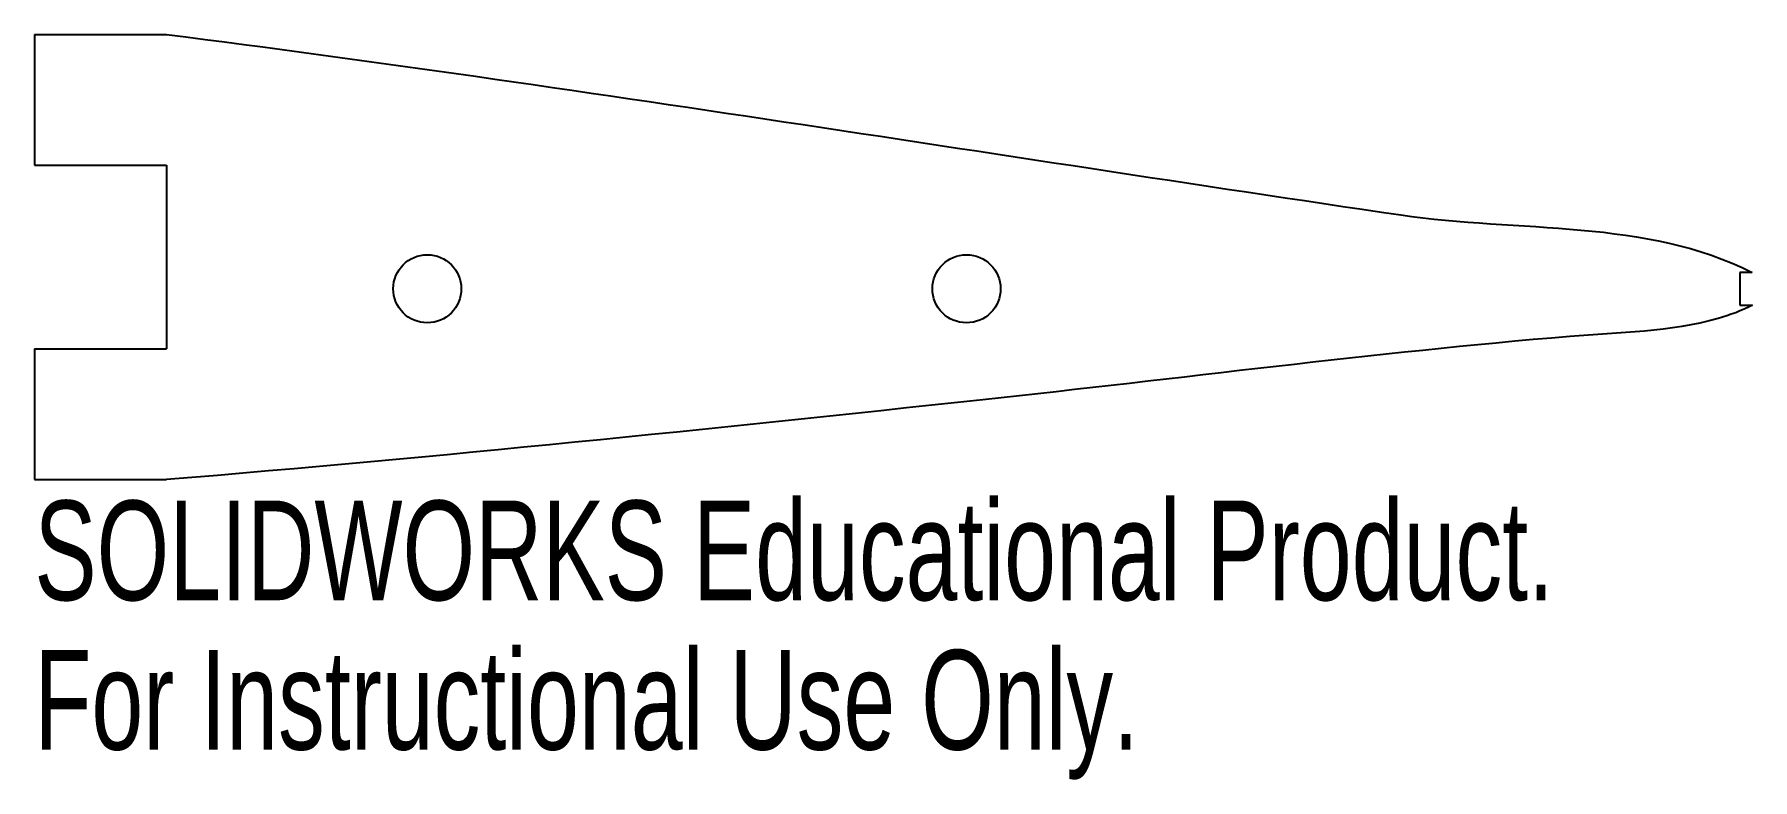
# Model space of a CAD drawing. Header units: inches. Extents: x 7.77 to 11.05, y -0.94 to 0.49.
import ezdxf

# ---------------------------------------------------------------- set-up
doc = ezdxf.new("R2010")
doc.units = ezdxf.units.IN
doc.header["$MEASUREMENT"] = 0
doc.styles.add('SLDTEXTSTYLE0', font='TXT', dxfattribs={"width": 0.7})

msp = doc.modelspace()

# ---------------------------------------------------------------- linework, layer by layer
at = {"color": 7, "linetype": 'Continuous', "lineweight": 25}
for p, q in [((7.7742, 0.4861), (8.0261, 0.4861)), ((7.7742, 0.4861), (7.7742, 0.2361)), ((7.7742, 0.2361), (8.0261, 0.2361)), ((8.0261, 0.2361), (8.0261, -0.1145)), ((11.0535, 0.0312), (11.0298, 0.0312)), ((11.0298, 0.0312), (11.0298, -0.0312)), ((11.0298, -0.0312), (11.0542, -0.0312)), ((7.7742, -0.1145), (8.0261, -0.1145)), ((7.7742, -0.1145), (7.7742, -0.3645)), ((7.7742, -0.3645), (8.0261, -0.3645))]:
    msp.add_line(p, q, dxfattribs=at)
for centre in [(8.5242, 0), (9.5535, 0)]:
    msp.add_circle(centre, 0.065, dxfattribs=at)
for points, knots in [([(8.0261, 0.4861), (8.8135, 0.3853), (9.5972, 0.2569), (10.3826, 0.141), (10.6068, 0.1079), (10.8516, 0.134), (11.0535, 0.0312)], [0.00881789, 0.00881789, 0.00881789, 0.00881789, 0.06931261, 0.06931261, 0.06931261, 0.08658254, 0.08658254, 0.08658254, 0.08658254]), ([(11.0542, -0.0312), (11.0332, -0.0421), (11.0109, -0.0504), (10.9882, -0.0568), (10.8968, -0.0829), (10.7999, -0.0831), (10.7052, -0.0911), (10.3309, -0.1225), (9.9584, -0.172), (9.585, -0.2121), (9.0658, -0.2679), (8.5464, -0.322), (8.0261, -0.3645)], [0.08909021, 0.08909021, 0.08909021, 0.08909021, 0.09080668, 0.09080668, 0.09080668, 0.09776816, 0.09776816, 0.09776816, 0.12526582, 0.12526582, 0.12526582, 0.16349571, 0.16349571, 0.16349571, 0.16349571])]:
    msp.add_open_spline(points, degree=3, knots=knots, dxfattribs=at)

# ---------------------------------------------------------------- texts
at = {"color": 7, "linetype": 'Continuous', "char_height": 0.1903, "attachment_point": 1, "style": 'SLDTEXTSTYLE0'}
for s, insert in [('SOLIDWORKS Educational Product.', (7.7742, -0.4047)), ('For Instructional Use Only.', (7.7742, -0.6901))]:
    msp.add_mtext(s, dxfattribs=dict(at, insert=insert))

doc.saveas('drawing.dxf')
